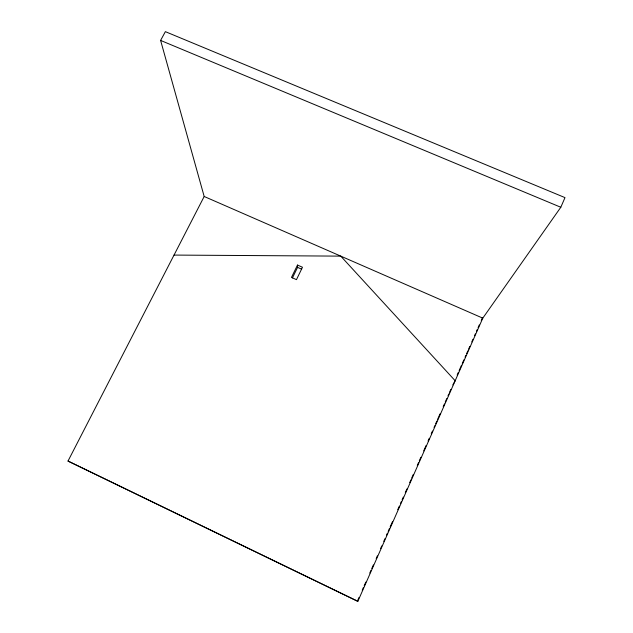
<?xml version="1.0" encoding="UTF-8"?>
<svg xmlns="http://www.w3.org/2000/svg" width="633" height="633" viewBox="0 0 633 633"><rect width="100%" height="100%" fill="white"/><g stroke="black" fill="none" stroke-linecap="round" stroke-linejoin="round"><path stroke-width="0.95" d="M560.806 207.26L564.992 197.623L165.363 31.65L160.6 40.425L204.182 196.491L68.008 461.061L357.843 601.35L482.797 318.146L560.806 207.26L160.6 40.425M357.827 600.163L359.022 597.449M362.218 590.209L363.413 587.503M364.212 585.691L365.811 582.075M369.799 573.031L370.993 570.317M371.793 568.513L373.391 564.889M376.184 558.559L377.379 555.845M380.575 548.613L381.77 545.899M383.764 541.381L384.967 538.667M386.557 535.051L387.356 533.239M388.156 531.435L389.35 528.721M390.15 526.909L392.547 521.489M397.738 509.731L399.328 506.115M400.531 503.401L401.33 501.589M402.121 499.785L403.324 497.071M405.318 492.545L406.916 488.929M409.709 482.599L410.904 479.885M411.703 478.081L413.302 474.457M417.289 465.421L418.484 462.707M419.283 460.895L420.882 457.279M423.675 450.949L426.072 445.521M428.066 441.003L429.261 438.289M431.255 433.763L432.458 431.057M434.048 427.433L434.847 425.629M435.646 423.817L436.841 421.103M437.64 419.299L440.038 413.871M443.227 406.639L444.429 403.925M445.228 402.113L446.819 398.497M448.022 395.783L448.813 393.979M449.612 392.167L450.815 389.453M452.809 384.935L455.174 380.742L340.76 256.128L174.028 255.075M457.161 375.06L458.347 372.378M459.139 370.59L461.512 365.217M462.296 363.429L463.878 359.845M465.065 357.162L465.856 355.374M466.64 353.586L467.827 350.896M468.618 349.107L469.805 346.425M471.775 341.947L472.962 339.264M474.544 335.688L475.336 333.892M476.514 331.209L477.306 329.421M478.097 327.633L479.284 324.943M481.254 320.472L482.441 317.782M297.494 265.053L291.465 277.428L296.466 279.644L302.479 267.245L297.494 265.053L297.573 267.371L292.446 277.903M204.182 196.491L482.797 318.146M297.573 267.371L301.696 269.191M68.008 461.061L357.843 601.35"/></g></svg>
